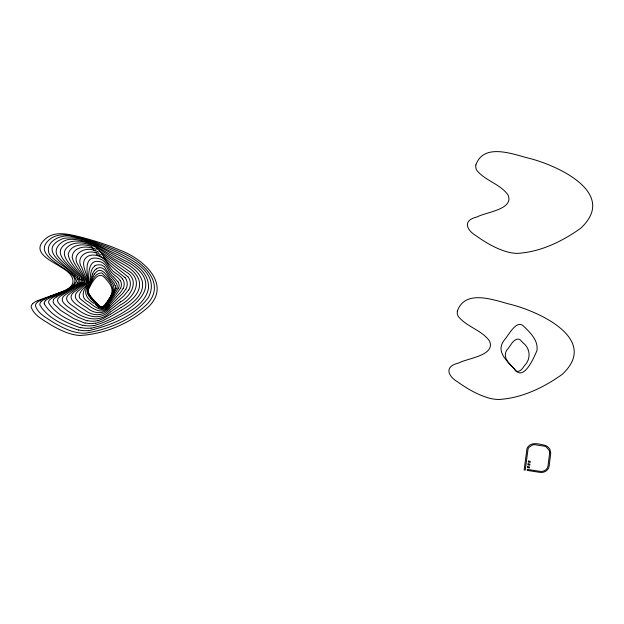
<?xml version="1.0" encoding="UTF-8"?>
<svg xmlns="http://www.w3.org/2000/svg" width="624" height="624" viewBox="0 0 624 624"><rect width="100%" height="100%" fill="white"/><g stroke="black" fill="none" stroke-linecap="round" stroke-linejoin="round"><path stroke-width="0.94" d="M88.733 283.702C88.491 275.371 87.469 257.338 101.306 262.088C107.804 264.654 108.116 273.062 113.529 276.908M88.717 283.959L88.616 285.059M115.229 288.054L114.161 291.611L111.618 295.963M89.006 284.677C91.104 278.858 89.099 270.254 94.762 266.035M88.967 284.903L88.873 285.457M89.084 285.8L92.422 273.952M116.61 288.226L113.1 294.887M88.561 285.324L87.641 286.322M89.154 286.478L93.077 276.307M118.318 288.249L114.161 294.973M88.912 287.672C91.65 282.087 94.466 272.766 101.884 272.953C107.071 278.109 115.003 285.098 112.156 293.28C111.743 294.731 108.974 299.263 110.791 295.815C111.431 294.45 111.899 292.984 112.031 291.47C112.359 286.354 108.74 282.204 105.713 278.873C97.906 268.351 90.971 284.536 87.859 290.831A6.365 5.741 15.3 0 0 88.234 294.224L91.775 299.138M88.678 286.198L88.296 286.689M120.502 288.257L115.768 295.027M88.374 288.881L88.078 289.559A7.402 5.936 -3 0 0 88.062 292.999M88.101 288.748L88.577 287.929M123.006 288.616L120.713 292.18L117.016 296.158M125.752 289.185L122.959 293.179L118.459 297.578M108.295 302.351L112.515 295.698M128.591 289.942L124.02 295.737L110.276 307.718M108.202 302.515C106.844 305.448 103.6 310.214 100.144 306.836M107.71 302.242L111.376 296.322M107.367 302.851C106.064 307.055 101.197 309.379 98.553 305.042M108.943 302.539L113.888 295.316M108.74 302.897C106.868 308.63 100.581 310.518 96.642 305.432M107.242 302.156L110.05 297.687M87.571 287.563C84.903 295.113 93.093 300.214 97.219 305.214M106.93 302.679C105.581 304.613 103.951 308.443 101.018 307.18M109.598 298.03L109.941 297.453L109.106 298.81M109.489 298.202L109.301 298.506M109.637 302.913L115.229 295.628M109.114 303.74C104.38 315.276 94.575 306.626 88.374 301.837C80.941 298.748 82.368 290.355 87.126 285.698M53.625 299.403L53.017 301.454L53.906 303.841L60.707 310.424L73.609 318.513L85.114 323.232M110.604 296.837C114.114 292.508 115.432 285.706 111.173 281.705C107.18 276.627 101.455 264.194 94.505 274.069M77.626 282.898L77.719 282.75A4.15 3.689 31.6 0 0 78.133 279.864L77.821 279.185M88.054 287.906L88.6 287.18M109.379 298.701L108.67 299.473M106.86 302.188L108.521 299.699L108.061 300.347M106.423 302.843L106.189 303.194M106.072 303.365C104.777 306.805 100.004 309.184 97.968 305.027M110.089 303.989L116.626 296.54M109.691 304.535C102.788 318.575 89.482 306.111 81.775 300.105C76.573 297.071 80.41 291.86 83.093 288.655C86.221 285.488 89.645 283.085 86.993 278.101C86.393 271.463 79.997 262.712 86.455 257.236C91.174 253.43 98.218 255.021 102.835 258.149C107.211 261.518 109.067 266.986 112.772 270.925C115.846 273.764 120.026 275.34 122.437 278.912M106.041 303.085C104.465 305.947 99.934 310.089 97.289 305.292M45.302 300.83L44.632 301.782A4.462 3.908 24 0 0 44.21 303.826M110.191 305.768L117.928 298.038M110.003 305.986C105.027 315.026 94.31 314.114 87.329 308.006C80.41 303.443 68.812 297.367 79.888 289.676C82.095 287.391 84.458 285.191 87.181 283.569C86.744 278.008 83.608 272.883 81.853 267.634C74.942 257.244 86.993 248.758 96.541 253.149M87.399 286.58C82.618 293.335 88.374 300.206 94.279 303.631M80.691 282.649L81.315 281.666A2.005 1.739 47.5 0 0 81.385 280.847L80.902 279.505M41.083 301.735L40.334 302.726A4.625 4.095 21.2 0 0 39.827 304.894C47.635 318.388 64.147 325.33 78.499 330.127M94.645 270.286L96.268 268.913M32.76 303.631L31.855 304.715A4.937 4.454 15.3 0 0 31.192 307.102C34.086 315.728 43.469 319.925 50.575 324.714C58.43 329.176 66.635 333.458 75.629 334.994A36.769 33.158 15.3 0 0 80.005 335.47C105.23 334.027 130.798 323.138 149.386 305.994C171.686 282.555 140.907 257.72 119.613 250.013C107.359 244.725 94.575 240.755 81.697 237.307C69.67 234.515 54.428 229.765 44.421 239.834C30.553 252.845 52.744 261.3 61.3 267.423C76.588 275.824 77.68 287.336 59.639 292.609M109.894 308.092C103.74 316.891 92.399 316.306 84.653 309.964C77.095 305.128 63.227 297.905 76.83 290.191C79.739 287.336 83.639 285.215 86.51 282.602C84.802 276.533 81.089 271.237 78.445 265.543C70.114 254.14 85.285 245.918 94.973 250.731M83.819 282.555L84.256 282.001A0.928 0.749 71.2 0 0 84.318 281.611C80.527 271.736 69.802 265.138 68.18 254.459C70.504 244 83.733 243.313 91.985 246.698M110.495 309.676L119.847 302.351M110.12 309.988C101.236 321.009 86.83 316.914 77.282 309.192C73.421 305.924 63.024 301.353 67.876 295.355C73.07 290.776 78.905 286.923 84.677 283.109M79.373 283.811L72.524 288.218L56.339 296.923M81.471 283.21L60.559 296.041L58.016 298.475L57.47 300.674L58.336 302.741L60.388 305.183L67.915 311.197L78.406 317.366L87.266 320.939M87.259 285.597L88.21 284.809L88.304 283.07M76.986 284.731L69.818 289.091L52.549 297.562M120.658 301.766C130.33 296.447 139.074 282.251 128.365 273.421C118.1 266.69 108.49 259.202 99.177 251.191M120.455 301.915L120.05 302.211M110.573 311.875L120.393 304.957M110.354 312.039C99.863 323.216 84.146 319.316 73.429 310.713C69.209 307.382 57.634 301.696 64.171 295.675C70.262 291.034 77.103 287.477 83.288 282.961M74.467 285.815L67.033 290.035L48.625 298.334M120.853 304.645C131.976 299.029 143.27 283.374 131.258 272.789C119.824 264.498 107.843 256.799 96.353 248.5M110.737 314.098L120.9 307.593M110.479 314.262L103.522 318.412L97.945 320.814M121.157 307.429C130.666 301.704 142.982 291.97 138.723 279.373C133.832 267.439 120.362 263.718 110.698 256.753C99.512 248.742 85.098 238.898 70.886 244.616C52.985 254.951 77.041 268.609 81.939 279.006M121.586 310.12C131.96 304.122 145.408 294.419 142.108 280.66C137.561 266.978 122.491 262.135 111.329 255.208C98.428 247.564 82.836 236.8 67.322 242.837C48.009 253.937 73.96 267.322 79.778 277.711M121.298 310.292L110.908 316.391M110.62 316.555L102.305 320.947L95.737 323.333M44.928 299.052C55.325 292.921 70.325 292.305 76.666 281.237C72.47 268.585 57.166 264.498 49.452 254.335C43.563 241.511 62.252 233.126 72.782 236.753C85.433 238.719 97.258 243.922 108.997 248.82C127.522 256.87 161.405 271.596 148.489 297.398C134.597 316.235 110.518 325.51 88.452 330.751M113.459 320.05C127.202 312.866 144.963 305.37 148.457 288.514C149.807 271.183 131.875 261.612 118.56 255.052C101.174 247.494 83.187 235.248 63.367 238.399C36.091 249.561 65.684 264.56 75.106 275.246M41.083 299.894L59.709 292.687M113.1 320.221L100.565 325.759L91.073 328.294M37.292 300.784L58.243 293.155M62.977 291.33C103.779 273.757 25.35 261.854 48.805 240.139C58.617 231.153 72.868 235.755 84.193 238.649C95.948 242.182 107.515 246.394 118.739 251.363C138.325 258.788 167.497 280.784 147.919 303.319C131.399 319.847 108.085 329.644 85.215 333.193A33.314 30.202 17.2 0 1 76.658 332.428C68.289 330.845 60.661 326.617 53.321 322.421C46.784 317.928 38.181 313.95 35.498 305.978A4.781 4.274 18.4 0 1 36.083 303.709L36.894 302.663A20.108 17.987 18.7 0 1 41.129 299.972M63.157 291.47L62.548 291.736M62.111 291.704L59.179 292.796M59.054 292.945L58.391 293.202M93.569 325.806C120.151 317.944 173.503 288.662 128.092 262.306C109.652 253.422 91.939 239.281 70.574 239.288C62.806 239.421 52.463 247.728 57.47 255.949C63.235 263.679 71.713 268.882 77.571 276.557M101.182 307.523L100.168 306.579M80.613 327.811C67.111 323.138 51.652 316.524 44.226 303.826M82.758 325.486C70.091 320.954 55.715 314.675 48.633 302.796A4.368 3.767 26.6 0 1 49.054 300.713L49.436 300.105A17.238 14.859 28 0 1 52.611 297.656M93.319 248.555C85.699 245.294 72.86 247.042 72.166 257.072C73.843 266.425 84.193 274.006 85.059 282.851A9.337 6.349 -85.9 0 1 84.669 283.07M101.517 253.991C109.091 263.032 118.966 269.162 127.748 276.689M96.572 305.378L95.254 304.379M99.973 306.704L99.567 306.384M100.113 306.392L93.608 300.121M113.802 277.142L118.115 281.986M95.137 302.539L93.982 301.517M103.451 256.971C109.177 265.543 117.296 271.284 125.026 277.696M93.389 299.894L91.759 298.194M98.335 304.816L93.35 299.614M97.804 304.855L92.563 299.161M514.433 369.026C517.46 374.572 522.28 369.4 524.222 365.906C530.977 359.486 530.696 348.871 523.279 343.052A46.605 42.034 15.3 0 0 521.578 341.328C518.045 336.008 512.92 341.141 510.783 344.854A73.016 65.848 15.3 0 0 508.537 348.075C501.977 354.229 506.657 361.897 512.179 366.569M514.028 368.581C523.458 382.894 533.863 357.544 536.913 350.735C538.582 340.829 530.54 332.857 524.004 326.57C518.489 320.385 512.46 328.957 509.34 333.232A109.262 98.537 15.3 0 0 505.978 338.044C495.175 349.744 504.239 358.129 512.671 367.107M513.56 368.035L514.207 368.737M93.015 299.255L92.321 298.49A5.554 0.679 46.9 0 1 90.87 296.759M512.881 367.294L513.599 368.113M512.171 366.522L513.146 367.622M111.212 279.466L113.919 282.851L115.12 285.628M111.173 279.427C107.344 276.05 105.206 264.818 97.328 268.304A9.992 6.911 -77.4 0 0 96.283 268.967M92.695 300.214L92.056 299.473M91.354 297.757L89.622 295.526L89.911 295.932M90.776 296.665L87.844 291.736M120.12 280.379C117.796 276.471 112.999 275.012 110.643 271.144C107.78 266.799 105.807 260.949 100.441 259.093C82.618 253.406 87.329 272.477 88.296 282.883M82.485 279.958L82.914 281.229A1.365 1.154 58 0 1 82.859 281.713L82.313 282.508A13.814 11.669 46.4 0 1 81.455 283.187M88.296 292.89L89.645 295.48L88.148 293.03M88.28 293.046L87.43 290.098M79.365 279.295L79.794 280.511A2.816 2.48 39.2 0 1 79.724 281.767L79.115 282.805A17.636 15.421 30.5 0 1 76.924 284.653M116.431 283.616L114.816 280.933L110.081 275.746L104.263 266.549L101.4 264.919L97.344 264.857A10.436 7.769 -82.7 0 0 94.739 265.972M87.719 291.712L87.734 291.759A8.853 6.068 -7.9 0 1 88.319 288.787M92.531 298.943A6.466 0.491 47.7 0 1 91.79 298.085M88.46 287.383A4.75 0.819 -69 0 1 88.288 287.804M88.491 286.837A3.237 1.069 -69.2 0 1 88.226 287.485M92.999 276.245A7.948 4.641 -69.3 0 1 94.466 273.983M115.222 285.589A9.298 7.831 -28.3 0 1 115.44 288.038M91.549 298.225A5.538 1.193 45.8 0 1 89.575 295.667M87.539 290.098A10.795 6.318 -5 0 1 88.577 288.031M88.397 286.244A2.574 1.037 -67.2 0 1 88.148 286.868M92.531 274.006A7.738 4.641 -71.3 0 1 94.684 270.387M116.524 283.569A9.43 7.878 -28.3 0 1 116.938 288.249M87.446 287.524A10.772 5.811 13.4 0 1 87.703 287.032M88.709 285.761A1.966 1.256 -67.3 0 1 88.608 286.127M88.717 285.457A6.934 5.405 -63.3 0 1 88.655 285.753M118.186 281.947A9.875 8.276 -29.3 0 1 118.591 288.218M87.235 286.517A12.113 6.107 16.9 0 1 87.454 286.237M120.198 280.332A10.702 9.157 -27.7 0 1 120.65 288.296M87.048 285.659A14.079 6.934 19.5 0 1 87.173 285.55M122.554 278.834A11.942 10.429 -22.1 0 1 123.154 288.662M125.167 277.602A13.424 11.887 -15.7 0 1 125.915 289.247M96.424 254.374A15.085 10.787 35.2 0 1 102.671 257.837M127.92 276.588A15.054 13.432 -9.9 0 1 128.794 290.027M94.809 252.026A17.542 12.776 32.1 0 1 100.768 254.998M93.132 249.733A20.522 15.319 29.8 0 1 98.569 252.19M83.858 282.602A10.249 8.237 66.2 0 1 83.304 282.992M91.79 247.619A23.962 18.408 27.9 0 1 95.948 249.343M97.843 320.564A19.196 17.051 21.9 0 1 87.352 320.572M81.713 279.146A13.712 12.613 51.3 0 1 82.259 280.067M95.644 323.053A21.442 19.196 21.4 0 1 85.192 322.858M53.57 299.364A15.779 13.346 30.8 0 1 56.417 297.016M80.683 282.641A16.068 13.861 36.8 0 1 79.326 283.756M79.451 277.93A17.144 15.405 43 0 1 80.582 279.669M93.491 325.525A24.157 21.731 20.6 0 1 82.836 325.151M77.314 276.744A17.644 15.725 36.9 0 1 79.147 279.396M91.018 328.037A26.926 24.32 19.6 0 1 80.675 327.514M45.263 300.799A18.205 15.928 25.1 0 1 48.68 298.412M77.688 282.953A17.909 15.834 26.8 0 1 74.396 285.73M74.88 275.426A18.767 16.747 31.4 0 1 77.696 279.24M88.421 330.572A30.022 27.199 18.5 0 1 78.538 329.932M41.028 301.681A19.469 17.238 21.9 0 1 44.975 299.13M32.682 303.553A20.787 18.743 15.3 0 1 37.323 300.846M549.65 452.891L548.036 465.878C547.654 469.669 543.488 472.048 539.924 471.338L527.35 469.412L527.218 470.418L539.799 472.345C543.91 473.171 548.714 470.426 549.143 466.05L550.766 452.954L549.853 449.335A9.025 8.143 15.3 0 0 548.363 447.392L547.123 446.355A7.964 7.176 15.3 0 0 544.963 445.271C539.666 444.257 532.264 441.574 528.107 446.667A8.213 7.41 15.3 0 0 526.991 448.594L524.137 469.95L525.244 470.114L528.052 448.991A7.301 6.583 15.3 0 1 529.012 447.299L532.42 444.998A6.926 6.248 15.3 0 1 534.464 444.662L544.604 446.222A6.895 6.217 15.3 0 1 546.476 447.166L549.151 450.356A6.809 6.139 15.3 0 1 549.627 452.236L549.65 452.891M457.384 311.041L457.252 312.335A8.931 8.057 15.3 0 0 458.266 316.384C466.58 326.89 481.471 329.909 489.466 340.907C496.111 355.625 467.103 358.215 458.679 363.028C444.343 366.249 447.369 375.656 457.634 381.919C467.875 389.142 479.014 395.725 491.314 398.642A36.761 33.15 15.3 0 0 498.763 399.477C521.695 398.213 543.66 387.605 562.076 374.455C600.592 338.988 537.677 310.651 508.521 303.88C492.999 299.723 464.981 289.286 457.384 311.041M475.878 164.939L475.738 166.234A8.931 8.057 15.3 0 0 476.752 170.274C485.105 180.757 499.964 183.807 507.952 194.805C514.605 209.524 485.589 212.105 477.165 216.918C462.829 220.139 465.855 229.554 476.12 235.817C486.369 243.04 497.5 249.623 509.808 252.541A36.761 33.15 15.3 0 0 517.249 253.375C540.181 252.112 562.154 241.504 580.562 228.345C619.078 192.886 556.163 164.549 527.007 157.778C511.493 153.621 483.467 143.185 475.878 164.939M527.701 466.635L527.576 467.641L529.409 467.922L529.542 466.916L527.701 466.635M528.052 463.858L527.927 464.864L529.76 465.145L529.893 464.139L528.052 463.858M528.403 461.081L528.278 462.088L530.119 462.368L530.244 461.362L528.403 461.081"/></g></svg>
